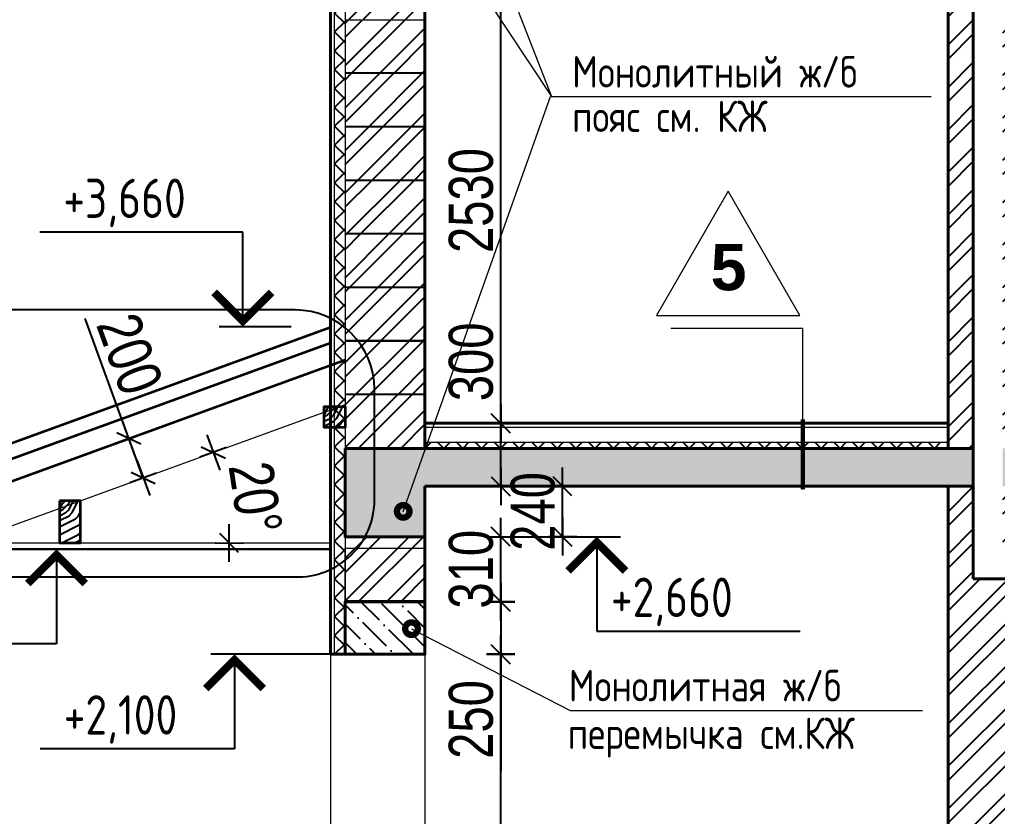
# Model space of a CAD drawing. Extents: x -12289450 to -10763036, y -7834513 to -6150123.
# Drawn here: x -11228161 to -11223507, y -7706393 to -7702598 of the extents above; entities that cross this region are included whole.
import ezdxf

# ---------------------------------------------------------------- set-up
doc = ezdxf.new("R2010")
doc.units = 0
doc.header["$LTSCALE"] = 25
doc.header["$PDMODE"] = 35
doc.layers.get('DefPoints').update_dxf_attribs({"color": 10, "lineweight": 30})
for name, color, linetype in [('005-РАЗМЕРЫ', 252, 'Continuous'), ('008-ШТРИХОВКА', 252, 'Continuous'), ('Крыши', 7, 'Continuous'), ('Примечания', 7, 'Continuous')]:
    doc.layers.add(name, color=color, linetype=linetype)
for name, color, linetype, lineweight in [('0_Ном_пера__41', 7, 'Continuous', 9), ('___АР Полы_Ном_пера__1', 7, 'Continuous', 5), ('___АР Полы_Ном_пера__41', 7, 'Continuous', 9), ('A-TEXT', 7, 'Continuous', 15), ('RAZMER', 7, 'Continuous', 9), ('text', 1, 'Continuous', 15), ('Перегор', 4, 'Continuous', 20), ('СТЕНЫ', 5, 'Continuous', 40), ('тонк', 7, 'Continuous', 20)]:
    doc.layers.add(name, color=color, linetype=linetype, lineweight=lineweight)
doc.styles.add('GOST 2.304', font='cs_gost2304.shx')
doc.styles.add('SIMP701', font='simplex701.shx')
doc.styles.add('TXT0', font='txt', dxfattribs={"width": 0.8})
doc.styles.add('СГЕНЕРИР_СТИЛЬ_1', font='arialbd.ttf')
doc.dimstyles.new('Копия(2) 3 РАЗМЕРЫ 3', dxfattribs={"dimscale": 30, "dimtxt": 6, "dimasz": 0.08, "dimexe": 0, "dimexo": 0, "dimgap": 1, "dimtad": 1, "dimdec": 0, "dimzin": 0, "dimdsep": 46, "dimtxsty": 'TXT0', "dimblk1": 'A8MITTA', "dimblk2": 'A8MITTA', "dimsah": 1, "dimcen": 0.3, "dimse1": 1, "dimse2": 1, "dimadec": 0, "dimazin": 0, "dimtp": 6, "dimtm": 6, "dimtfac": 1, "dimtdec": 0, "dimtofl": 0, "dimtmove": 0, "dimatfit": 3, "dimldrblk": 'A8MITTA', "dimfxl": 0, "dimtolj": 1, "dimtzin": 0, "dimarcsym": 0})
doc.dimstyles.new('Копия(5) РАЗМЕРЫ', dxfattribs={"dimscale": 30, "dimtxt": 7, "dimasz": 0.15, "dimexe": 0, "dimexo": 0, "dimgap": 1.2, "dimtad": 1, "dimdec": 0, "dimzin": 0, "dimdsep": 46, "dimtxsty": 'TXT0', "dimblk1": 'A8MITTA', "dimblk2": 'A8MITTA', "dimsah": 1, "dimcen": 2, "dimse1": 1, "dimse2": 1, "dimadec": 0, "dimazin": 0, "dimtp": 6, "dimtm": 6, "dimtfac": 1, "dimtdec": 0, "dimtofl": 0, "dimtmove": 0, "dimatfit": 3, "dimldrblk": 'A8MITTA', "dimfxl": 0, "dimtolj": 1, "dimtzin": 0, "dimarcsym": 0})

# ---------------------------------------------------------------- blocks, each defined once
blk = doc.blocks.new('A8MITTA', base_point=(3180, 3140))
for p, q in [((3180, 3155), (3180, 3125)), ((3170, 3130), (3190, 3150)), ((3160, 3140), (3200, 3140))]:
    blk.add_line(p, q)
blk = doc.blocks.new('*D84')
at = {"layer": '005-РАЗМЕРЫ', "color": 0, "lineweight": -2, "ltscale": 4, "transparency": 16777216}
blk.add_line((-11225870.9, -7707716.2), (-11225870.9, -7705625.2), dxfattribs=at)
at = {"layer": 'DefPoints', "color": 0, "ltscale": 4, "transparency": 16777216}
for p in [(-11226231.8, -7705620.7), (-11225870.9, -7705620.7), (-11225970, -7707720.7)]:
    blk.add_point(p, dxfattribs=at)
at = {"layer": '005-РАЗМЕРЫ', "color": 0, "lineweight": -2, "ltscale": 4, "transparency": 16777216, "xscale": 4.5, "yscale": 4.5, "zscale": 4.5}
for p, rotation in [((-11225870.9, -7705620.7), 90), ((-11225870.9, -7707720.7), 270)]:
    blk.add_blockref('A8MITTA', p, dxfattribs=dict(at, rotation=rotation))
at = {"layer": '005-РАЗМЕРЫ', "color": 0, "lineweight": 25, "ltscale": 4, "transparency": 16777216, "insert": (-11226011.9, -7706934.9), "char_height": 210, "attachment_point": 5, "rotation": 90, "style": 'TXT0'}
blk.add_mtext('\\A1;2100', dxfattribs=at)
blk = doc.blocks.new('*D85')
at = {"layer": '005-РАЗМЕРЫ', "color": 0, "lineweight": -2, "ltscale": 4, "transparency": 16777216}
for p, q in [((-11225870.9, -7704520.7), (-11225870.9, -7703996.2)), ((-11225870.9, -7704816), (-11225870.9, -7704525.2))]:
    blk.add_line(p, q, dxfattribs=at)
at = {"layer": 'DefPoints', "color": 0, "ltscale": 4, "transparency": 16777216}
for p in [(-11225870.9, -7704520.7), (-11225771.6, -7704520.7), (-11225771.6, -7704820.5)]:
    blk.add_point(p, dxfattribs=at)
at = {"layer": '005-РАЗМЕРЫ', "color": 0, "lineweight": -2, "ltscale": 4, "transparency": 16777216, "xscale": 4.5, "yscale": 4.5, "zscale": 4.5}
for p, rotation in [((-11225870.9, -7704520.7), 90), ((-11225870.9, -7704820.5), 270)]:
    blk.add_blockref('A8MITTA', p, dxfattribs=dict(at, rotation=rotation))
at = {"layer": '005-РАЗМЕРЫ', "color": 0, "lineweight": 25, "ltscale": 4, "transparency": 16777216, "insert": (-11226011.9, -7704228.2), "char_height": 210, "attachment_point": 5, "rotation": 90, "style": 'TXT0'}
blk.add_mtext('\\A1;300', dxfattribs=at)
blk = doc.blocks.new('*D86')
at = {"layer": '005-РАЗМЕРЫ', "color": 0, "lineweight": -2, "ltscale": 4, "transparency": 16777216}
blk.add_line((-11225870.9, -7704516.2), (-11225870.9, -7701995.2), dxfattribs=at)
at = {"layer": 'DefPoints', "color": 0, "ltscale": 4, "transparency": 16777216}
for p in [(-11226231.8, -7701990.7), (-11225870.9, -7701990.7), (-11225769, -7704520.7)]:
    blk.add_point(p, dxfattribs=at)
at = {"layer": '005-РАЗМЕРЫ', "color": 0, "lineweight": -2, "ltscale": 4, "transparency": 16777216, "xscale": 4.5, "yscale": 4.5, "zscale": 4.5}
for p, rotation in [((-11225870.9, -7701990.7), 90), ((-11225870.9, -7704520.7), 270)]:
    blk.add_blockref('A8MITTA', p, dxfattribs=dict(at, rotation=rotation))
at = {"layer": '005-РАЗМЕРЫ', "color": 0, "lineweight": 25, "ltscale": 4, "transparency": 16777216, "insert": (-11226011.9, -7703460), "char_height": 210, "attachment_point": 5, "rotation": 90, "style": 'TXT0'}
blk.add_mtext('\\A1;2530', dxfattribs=at)
blk = doc.blocks.new('*D88')
at = {"layer": '005-РАЗМЕРЫ', "color": 0, "lineweight": -2, "ltscale": 4, "transparency": 16777216}
for p, q in [((-11225870.9, -7705375.2), (-11225870.9, -7705616.2)), ((-11225870.9, -7705620.7), (-11225870.9, -7706177.2))]:
    blk.add_line(p, q, dxfattribs=at)
at = {"layer": 'DefPoints', "color": 0, "ltscale": 4, "transparency": 16777216}
for p in [(-11226231.8, -7705370.7), (-11225870.9, -7705370.7), (-11226231.8, -7705620.7)]:
    blk.add_point(p, dxfattribs=at)
at = {"layer": '005-РАЗМЕРЫ', "color": 0, "lineweight": -2, "ltscale": 4, "transparency": 16777216, "xscale": 4.5, "yscale": 4.5, "zscale": 4.5}
for p, rotation in [((-11225870.9, -7705370.7), 90), ((-11225870.9, -7705620.7), 270)]:
    blk.add_blockref('A8MITTA', p, dxfattribs=dict(at, rotation=rotation))
at = {"layer": '005-РАЗМЕРЫ', "color": 0, "lineweight": 25, "ltscale": 4, "transparency": 16777216, "insert": (-11226011.9, -7705931.2), "char_height": 210, "attachment_point": 5, "rotation": 90, "style": 'TXT0'}
blk.add_mtext('\\A1;250', dxfattribs=at)
blk = doc.blocks.new('*D89')
at = {"layer": '005-РАЗМЕРЫ', "color": 0, "lineweight": -2, "ltscale": 4, "transparency": 16777216}
blk.add_line((-11225870.9, -7705366.2), (-11225870.9, -7705065.2), dxfattribs=at)
at = {"layer": 'DefPoints', "color": 0, "ltscale": 4, "transparency": 16777216}
for p in [(-11226318.1, -7705060.7), (-11225870.9, -7705060.7), (-11226378, -7705370.7)]:
    blk.add_point(p, dxfattribs=at)
at = {"layer": '005-РАЗМЕРЫ', "color": 0, "lineweight": -2, "ltscale": 4, "transparency": 16777216, "xscale": 4.5, "yscale": 4.5, "zscale": 4.5}
for p, rotation in [((-11225870.9, -7705060.7), 90), ((-11225870.9, -7705370.7), 270)]:
    blk.add_blockref('A8MITTA', p, dxfattribs=dict(at, rotation=rotation))
at = {"layer": '005-РАЗМЕРЫ', "color": 0, "lineweight": 25, "ltscale": 4, "transparency": 16777216, "insert": (-11226011.9, -7705215.7), "char_height": 210, "attachment_point": 5, "rotation": 90, "style": 'TXT0'}
blk.add_mtext('\\A1;310', dxfattribs=at)
blk = doc.blocks.new('*D93')
at = {"layer": '005-РАЗМЕРЫ', "color": 0, "lineweight": -2, "ltscale": 4, "transparency": 16777216}
blk.add_line((-11228474.4, -7707718.3), (-11228474.4, -7705123.1), dxfattribs=at)
at = {"layer": 'DefPoints', "color": 0, "ltscale": 4, "transparency": 16777216}
for p in [(-11228474.4, -7705120.7), (-11226845.1, -7705120.7), (-11225508.8, -7707720.7)]:
    blk.add_point(p, dxfattribs=at)
at = {"layer": '005-РАЗМЕРЫ', "color": 0, "lineweight": -2, "ltscale": 4, "transparency": 16777216, "xscale": 2.4, "yscale": 2.4, "zscale": 2.4}
for p, rotation in [((-11228474.4, -7705120.7), 90), ((-11228474.4, -7707720.7), 270)]:
    blk.add_blockref('A8MITTA', p, dxfattribs=dict(at, rotation=rotation))
at = {"layer": '005-РАЗМЕРЫ', "color": 0, "lineweight": 25, "ltscale": 4, "transparency": 16777216, "insert": (-11228594.4, -7706306.6), "char_height": 180, "attachment_point": 5, "rotation": 90, "style": 'TXT0'}
blk.add_mtext('\\A1;2600', dxfattribs=at)
blk = doc.blocks.new('*D281')
at = {"layer": '005-РАЗМЕРЫ', "color": 0, "lineweight": -2, "ltscale": 4, "transparency": 16777216}
for start, end in [(20.2045, 20.409), (359.591, 359.7955)]:
    blk.add_arc((-11228424.2, -7705090.7), 1260.7, start, end, dxfattribs=at)
at = {"layer": 'DefPoints', "color": 0, "ltscale": 4, "transparency": 16777216}
for p in [(-11226611.8, -7704431), (-11227197.6, -7704800), (-11228601.8, -7705090.7), (-11228424.2, -7705090.7), (-11226681.8, -7705090.7)]:
    blk.add_point(p, dxfattribs=at)
at = {"layer": '005-РАЗМЕРЫ', "color": 0, "lineweight": -2, "ltscale": 4, "transparency": 16777216, "xscale": 4.5, "yscale": 4.5, "zscale": 4.5}
for p, rotation in [((-11227239.6, -7704659.5), 290.1022591170397), ((-11227163.6, -7705090.7), 89.89774090973971)]:
    blk.add_blockref('A8MITTA', p, dxfattribs=dict(at, rotation=rotation))
at = {"layer": '005-РАЗМЕРЫ', "color": 0, "lineweight": 25, "ltscale": 4, "transparency": 16777216, "insert": (-11227039.1, -7704876), "char_height": 210, "attachment_point": 5, "rotation": 278.8112, "style": 'TXT0'}
blk.add_mtext('\\A1;20°', dxfattribs=at)
blk = doc.blocks.new('*D735')
at = {"layer": '005-РАЗМЕРЫ', "color": 0, "lineweight": -2, "ltscale": 4, "transparency": 16777216}
for p, q in [((-11227641.2, -7704592.9), (-11227849.2, -7704021.4)), ((-11227574.4, -7704776.6), (-11227639.7, -7704597.1))]:
    blk.add_line(p, q, dxfattribs=at)
at = {"layer": 'DefPoints', "color": 0, "ltscale": 4, "transparency": 16777216}
for p in [(-11227717.4, -7704620.6), (-11227572.8, -7704780.8), (-11227649, -7704808.5)]:
    blk.add_point(p, dxfattribs=at)
at = {"layer": '005-РАЗМЕРЫ', "color": 0, "lineweight": -2, "ltscale": 4, "transparency": 16777216, "xscale": 4.5, "yscale": 4.5, "zscale": 4.5}
for p, rotation in [((-11227641.2, -7704592.9), 110.0000000000744), ((-11227572.8, -7704780.8), 290.0000000000744)]:
    blk.add_blockref('A8MITTA', p, dxfattribs=dict(at, rotation=rotation))
at = {"layer": '005-РАЗМЕРЫ', "color": 0, "lineweight": 25, "ltscale": 4, "transparency": 16777216, "insert": (-11227637.4, -7704191.2), "char_height": 210, "attachment_point": 5, "rotation": 290, "style": 'TXT0'}
blk.add_mtext('\\A1;200', dxfattribs=at)
blk = doc.blocks.new('*D1573')
at = {"layer": '005-РАЗМЕРЫ', "color": 0, "lineweight": -2, "ltscale": 4, "transparency": 16777216}
blk.add_line((-11225576.9, -7705056.2), (-11225576.9, -7704825), dxfattribs=at)
at = {"layer": 'DefPoints', "color": 0, "ltscale": 4, "transparency": 16777216}
for p in [(-11225771.6, -7704820.5), (-11225576.9, -7704820.5), (-11225803.4, -7705060.7)]:
    blk.add_point(p, dxfattribs=at)
at = {"layer": '005-РАЗМЕРЫ', "color": 0, "lineweight": -2, "ltscale": 4, "transparency": 16777216, "xscale": 4.5, "yscale": 4.5, "zscale": 4.5}
for p, rotation in [((-11225576.9, -7704820.5), 90), ((-11225576.9, -7705060.7), 270)]:
    blk.add_blockref('A8MITTA', p, dxfattribs=dict(at, rotation=rotation))
at = {"layer": '005-РАЗМЕРЫ', "color": 0, "lineweight": 25, "ltscale": 4, "transparency": 16777216, "insert": (-11225717.9, -7704940.6), "char_height": 210, "attachment_point": 5, "rotation": 90, "style": 'TXT0'}
blk.add_mtext('\\A1;240', dxfattribs=at)

msp = doc.modelspace()

# ---------------------------------------------------------------- hatches: boundary and pattern name
at = {"layer": '008-ШТРИХОВКА', "lineweight": 25, "ltscale": 4}
h = msp.add_hatch(dxfattribs=at)
h.set_pattern_fill('ANSI32', color=256, scale=15, style=0)
h.set_pattern_definition([(45, (-11223841.81, -7707870.72), (-101.0279, 101.0279), []), (45, (-11223774.46, -7707870.72), (-101.0279, 101.0279), [])])
h.paths.add_polyline_path([(-11223481.8, -7704640.7), (-11223361.8, -7704640.7), (-11223361.8, -7698480.7), (-11223261.8, -7698480.7), (-11223261.8, -7698390.7), (-11223481.8, -7698390.7)])
h.paths.add_polyline_path([(-11223361.8, -7704820.5), (-11223481.8, -7704820.5), (-11223481.8, -7705120.7), (-11223361.8, -7705120.7)])
h.paths.add_polyline_path([(-11223741.8, -7704640.7), (-11223621.8, -7704640.7), (-11223621.8, -7698390.7), (-11223841.8, -7698390.7), (-11223841.8, -7698480.7), (-11223741.8, -7698480.7)])
h.paths.add_polyline_path([(-11223621.8, -7704820.5), (-11223741.8, -7704820.5), (-11223741.8, -7707870.7), (-11223361.8, -7707870.7), (-11223361.8, -7705260.7), (-11223621.8, -7705260.7)])
at = {"layer": '008-ШТРИХОВКА', "ltscale": 4}
h = msp.add_hatch(dxfattribs=at)
h.set_pattern_fill('ANSI37', color=256, scale=20, style=0)
h.set_pattern_definition([(45, (-11226661.81, -7705620.72), (-44.9013, 44.9013), []), (135, (-11226661.81, -7705620.72), (-44.9013, -44.9013), [])])
h.paths.add_polyline_path([(-11226611.8, -7701990.7), (-11226611.8, -7701990.7), (-11226611.8, -7701715.7), (-11226611.8, -7701715.7), (-11226611.8, -7701520.7), (-11226611.8, -7701520.7), (-11226611.8, -7701345.7), (-11226661.8, -7701374.5), (-11226661.8, -7701990.7), (-11226661.8, -7701990.7), (-11226661.8, -7705620.7), (-11226611.8, -7705620.7), (-11226611.9, -7705365.7), (-11226611.8, -7705365.7), (-11226611.8, -7705115.7), (-11226611.8, -7705060.7), (-11226611.8, -7705060.7), (-11226611.8, -7705060.7), (-11226611.8, -7705060.7), (-11226611.8, -7704635.7), (-11226611.8, -7704635.7)])
at = {"layer": '008-ШТРИХОВКА', "lineweight": 25, "ltscale": 4}
h = msp.add_hatch(dxfattribs=at)
h.set_pattern_fill('ANSI32', color=256, scale=15, style=0)
h.set_pattern_definition([(45, (-11226611.81, -7704635.73), (-101.028, 101.028), []), (45, (-11226544.46, -7704635.73), (-101.028, 101.028), [])])
h.paths.add_polyline_path([(-11226521.8, -7701315.7), (-11226559.9, -7701315.7), (-11226611.8, -7701345.7), (-11226611.8, -7701520.7), (-11226521.8, -7701520.7)])
h.paths.add_polyline_path([(-11226431.8, -7701520.7), (-11226611.8, -7701520.7), (-11226611.8, -7701715.7), (-11226431.8, -7701715.7)])
h.paths.add_polyline_path([(-11226231.8, -7701520.7), (-11226431.8, -7701520.7), (-11226431.8, -7701715.7), (-11226231.8, -7701715.7)])
h.paths.add_polyline_path([(-11226231.8, -7701990.7), (-11226611.8, -7701990.7), (-11226611.8, -7702090.7), (-11226231.8, -7702090.7)])
h.paths.add_polyline_path([(-11226231.8, -7702090.7), (-11226611.8, -7702090.7), (-11226611.8, -7702340.7), (-11226231.8, -7702340.7)])
h.paths.add_polyline_path([(-11226231.8, -7702345.7), (-11226611.8, -7702345.7), (-11226611.8, -7702595.7), (-11226231.8, -7702595.7)])
h.paths.add_polyline_path([(-11226231.8, -7702600.7), (-11226611.8, -7702600.7), (-11226611.8, -7702850.7), (-11226231.8, -7702850.7)])
h.paths.add_polyline_path([(-11226231.8, -7702855.7), (-11226611.8, -7702855.7), (-11226611.8, -7703105.7), (-11226231.8, -7703105.7)])
h.paths.add_polyline_path([(-11226231.8, -7703110.7), (-11226611.8, -7703110.7), (-11226611.8, -7703360.7), (-11226231.8, -7703360.7)])
h.paths.add_polyline_path([(-11226231.8, -7703365.7), (-11226611.8, -7703365.7), (-11226611.8, -7703615.7), (-11226231.8, -7703615.7)])
h.paths.add_polyline_path([(-11226231.8, -7703620.7), (-11226611.8, -7703620.7), (-11226611.8, -7703870.7), (-11226231.8, -7703870.7)])
h.paths.add_polyline_path([(-11226231.8, -7703875.7), (-11226611.8, -7703875.7), (-11226611.8, -7704125.7), (-11226231.8, -7704125.7)])
h.paths.add_polyline_path([(-11226231.8, -7704130.7), (-11226611.8, -7704130.7), (-11226611.8, -7704380.7), (-11226231.8, -7704380.7)])
h.paths.add_polyline_path([(-11226231.8, -7704385.7), (-11226611.8, -7704385.7), (-11226611.8, -7704635.7), (-11226231.8, -7704635.7)])
at = {"layer": '008-ШТРИХОВКА'}
h = msp.add_hatch(dxfattribs=at)
h.set_pattern_fill('WOODFACE', color=251, scale=300, style=0, pattern_type=2)
h.set_pattern_definition([(0, (447444.3, -597225.98), (300, 300), [15, -285]), (90, (447564.3, -597120.98), (-300, 300), [30, -270]), (45, (447504.3, -597150.98), (3e-14, 300), [21.21, -63.63, 21.21, -42.42, 148.5, -127.2940687]), (45, (447429.3, -597240.98), (3e-14, 300), [21.213, -42.426, 21.213, -339.4120686]), (45, (447534.3, -597210.98), (3e-14, 300), [21.213, -403.0510686]), (45, (447564.3, -597225.98), (3e-14, 300), [21.213, -403.0510686]), (45, (447519.3, -597195.98), (3e-14, 300), [21.213, -403.0510686]), (45, (447504.3, -597180.98), (3e-14, 300), [42.426, -381.8380686]), (45, (447579.3, -596955.98), (3e-14, 300), [42.426, -381.8380686]), (45, (447474.3, -597165.98), (3e-14, 300), [84.852, -339.4120686]), (45, (447459.3, -597150.98), (3e-14, 300), [84.852, -339.4120686]), (45, (447654.3, -597060.98), (3e-14, 300), [84.852, -339.4120686]), (45, (447444.3, -597120.98), (3e-14, 300), [63.6396, -360.6244686]), (45, (447384.3, -597075.98), (3e-14, 300), [63.6396, -360.6244686]), (45, (447414.3, -597105.98), (3e-14, 300), [63.6396, -360.6244686]), (45, (447609.3, -597015.98), (3e-14, 300), [106.06602, -318.1980486]), (45, (447579.3, -597000.98), (3e-14, 300), [106.06602, -318.1980486]), (45, (447609.3, -597075.98), (3e-14, 300), [148.492424, -275.7716445]), (26.5650512, (447474.29, -597195.98), (300, 1e-07), [33.541017, -637.279374]), (26.5650512, (447534.29, -597105.98), (300, 1e-07), [33.541017, -637.279374]), (26.5650512, (447519.29, -597135.98), (300, 1e-07), [33.541017, -637.279374]), (26.5650512, (447459.29, -597225.98), (300, 1e-07), [67.08204, -603.738353]), (26.5650512, (447519.29, -597090.98), (300, 1e-07), [100.623059, -570.197334]), (26.5650512, (447489.29, -597075.98), (300, 1e-07), [134.1640785, -536.6563146]), (26.5650512, (447459.29, -597060.98), (300, 1e-07), [134.1640785, -536.6563146]), (26.5650512, (447414.29, -596970.98), (300, 1e-07), [134.1640785, -536.6563146]), (26.5650512, (447414.29, -597000.98), (300, 1e-07), [167.7051, -503.115293]), (26.5650512, (447429.29, -597030.98), (300, 1e-07), [167.7051, -503.115293]), (63.4349488, (447534.29, -597150.98), (2e-08, 300), [33.541017, -637.279374]), (63.4349488, (447489.29, -597180.98), (2e-08, 300), [33.541017, -637.279374]), (63.4349488, (447444.29, -597225.98), (2e-08, 300), [67.08204, -603.738353]), (63.4349488, (447534.29, -597180.98), (2e-08, 300), [67.08204, -603.738353]), (63.4349488, (447414.29, -597240.98), (2e-08, 300), [100.623059, -570.197334]), (63.4349488, (447384.29, -597240.98), (2e-08, 300), [134.1640785, -536.6563146]), (63.4349488, (447654.29, -597225.98), (2e-08, 300), [134.1640785, -536.6563146]), (63.4349488, (447549.29, -597195.98), (2e-08, 300), [134.1640785, -536.6563146]), (63.4349488, (447609.29, -597225.98), (2e-08, 300), [167.7051, -503.115293]), (63.4349488, (447579.29, -597210.98), (2e-08, 300), [167.7051, -503.115293])])
h.paths.add_polyline_path([(-11226611.8, -7704540.7), (-11226611.8, -7704440.7), (-11226711.8, -7704440.7), (-11226711.8, -7704540.7)])
at = {"layer": '008-ШТРИХОВКА', "ltscale": 4}
h = msp.add_hatch(dxfattribs=at)
h.set_pattern_fill('ANSI37', color=256, scale=20, style=0)
h.set_pattern_definition([(45, (-11226231.81, -7704640.733), (-44.9013, 44.9013), []), (135, (-11226231.81, -7704640.733), (-44.9013, -44.9013), [])])
h.paths.add_polyline_path([(-11223741.8, -7704610.7), (-11226231.8, -7704610.7), (-11226231.8, -7704640.7), (-11223741.8, -7704640.7)])
h = msp.add_hatch(dxfattribs=at)
h.set_pattern_fill('ANSI36', color=256, scale=20, angle=90, style=0)
h.set_pattern_definition([(135, (-11226611.81, -7705203.106), (-123.47852, 33.67596), [158.75, -31.75, 0, -31.75])])
h.paths.add_polyline_path([(-11226231.8, -7704820.5), (-11223621.8, -7704820.5), (-11223621.8, -7704640.7), (-11226611.8, -7704640.7), (-11226611.8, -7705060.7), (-11226231.8, -7705060.7), (-11226231.8, -7705060.7)])
h.paths.add_polyline_path([(-11216551.8, -7704635.7), (-11216931.8, -7704635.7), (-11219825.8, -7704640.7), (-11216931.8, -7704640.7), (-11216931.8, -7704640.7), (-11220941.8, -7704640.7), (-11220941.8, -7704640.7), (-11216931.8, -7704640.7), (-11216931.8, -7704640.7), (-11219825.8, -7704640.7), (-11223481.8, -7704640.7), (-11223481.8, -7704820.5), (-11221321.8, -7704820.5), (-11221321.8, -7705060.7), (-11220941.8, -7705060.7), (-11220941.8, -7704820.5), (-11216931.8, -7704820.5), (-11216931.8, -7705060.7), (-11216601.8, -7705060.7), (-11216601.8, -7705060.7), (-11216551.8, -7705060.7)])
h.paths.add_polyline_path([(-11217116.8, -7704820.5), (-11217116.8, -7704678.1), (-11217431.8, -7704678.1), (-11217431.8, -7704820.5)], flags=17)
h.paths.add_polyline_path([(-11221408.1, -7704820.5), (-11221408.1, -7704640.7), (-11221723.1, -7704640.7), (-11221723.1, -7704820.5)], flags=16)
at = {"layer": '008-ШТРИХОВКА'}
h = msp.add_hatch(dxfattribs=at)
h.set_pattern_fill('WOODFACE', color=251, scale=300, style=0, pattern_type=2)
h.set_pattern_definition([(0, (446184.3, -597675.98), (300, 300), [15, -285]), (90, (446304.3, -597570.98), (-300, 300), [30, -270]), (45, (446244.3, -597600.98), (3e-14, 300), [21.21, -63.63, 21.21, -42.42, 148.5, -127.2940687]), (45, (446169.3, -597690.98), (3e-14, 300), [21.213, -42.426, 21.213, -339.4120686]), (45, (446274.3, -597660.98), (3e-14, 300), [21.213, -403.0510686]), (45, (446304.3, -597675.98), (3e-14, 300), [21.213, -403.0510686]), (45, (446259.3, -597645.98), (3e-14, 300), [21.213, -403.0510686]), (45, (446244.3, -597630.98), (3e-14, 300), [42.426, -381.8380686]), (45, (446319.3, -597405.98), (3e-14, 300), [42.426, -381.8380686]), (45, (446214.3, -597615.98), (3e-14, 300), [84.852, -339.4120686]), (45, (446199.3, -597600.98), (3e-14, 300), [84.852, -339.4120686]), (45, (446394.3, -597510.98), (3e-14, 300), [84.852, -339.4120686]), (45, (446184.3, -597570.98), (3e-14, 300), [63.6396, -360.6244686]), (45, (446124.3, -597525.98), (3e-14, 300), [63.6396, -360.6244686]), (45, (446154.3, -597555.98), (3e-14, 300), [63.6396, -360.6244686]), (45, (446349.3, -597465.98), (3e-14, 300), [106.06602, -318.1980486]), (45, (446319.3, -597450.98), (3e-14, 300), [106.06602, -318.1980486]), (45, (446349.3, -597525.98), (3e-14, 300), [148.492424, -275.7716445]), (26.5650512, (446214.29, -597645.98), (300, 1e-07), [33.541017, -637.279374]), (26.5650512, (446274.29, -597555.98), (300, 1e-07), [33.541017, -637.279374]), (26.5650512, (446259.29, -597585.98), (300, 1e-07), [33.541017, -637.279374]), (26.5650512, (446199.29, -597675.98), (300, 1e-07), [67.08204, -603.738353]), (26.5650512, (446259.29, -597540.98), (300, 1e-07), [100.623059, -570.197334]), (26.5650512, (446229.29, -597525.98), (300, 1e-07), [134.1640785, -536.6563146]), (26.5650512, (446199.29, -597510.98), (300, 1e-07), [134.1640785, -536.6563146]), (26.5650512, (446154.29, -597420.98), (300, 1e-07), [134.1640785, -536.6563146]), (26.5650512, (446154.29, -597450.98), (300, 1e-07), [167.7051, -503.115293]), (26.5650512, (446169.29, -597480.98), (300, 1e-07), [167.7051, -503.115293]), (63.4349488, (446274.29, -597600.98), (2e-08, 300), [33.541017, -637.279374]), (63.4349488, (446229.29, -597630.98), (2e-08, 300), [33.541017, -637.279374]), (63.4349488, (446184.29, -597675.98), (2e-08, 300), [67.08204, -603.738353]), (63.4349488, (446274.29, -597630.98), (2e-08, 300), [67.08204, -603.738353]), (63.4349488, (446154.29, -597690.98), (2e-08, 300), [100.623059, -570.197334]), (63.4349488, (446124.29, -597690.98), (2e-08, 300), [134.1640785, -536.6563146]), (63.4349488, (446394.29, -597675.98), (2e-08, 300), [134.1640785, -536.6563146]), (63.4349488, (446289.29, -597645.98), (2e-08, 300), [134.1640785, -536.6563146]), (63.4349488, (446349.29, -597675.98), (2e-08, 300), [167.7051, -503.115293]), (63.4349488, (446319.29, -597660.98), (2e-08, 300), [167.7051, -503.115293])])
h.paths.add_polyline_path([(-11227871.8, -7705090.7), (-11227871.8, -7704890.7), (-11227971.8, -7704890.7), (-11227971.8, -7705090.7)])
at = {"layer": '008-ШТРИХОВКА', "lineweight": 25, "ltscale": 4}
h = msp.add_hatch(dxfattribs=at)
h.set_pattern_fill('ANSI32', color=256, scale=15, style=0)
h.set_pattern_definition([(45, (-11226611.81, -7705365.72), (-101.028, 101.028), []), (45, (-11226544.46, -7705365.72), (-101.03, 101.03), [])])
h.paths.add_polyline_path([(-11226611.8, -7705060.7), (-11226611.8, -7705115.7), (-11226231.8, -7705115.7), (-11226231.8, -7705060.7)])
h.paths.add_polyline_path([(-11226611.8, -7705115.7), (-11226611.8, -7705365.7), (-11226231.8, -7705365.7), (-11226231.8, -7705115.7)])
at = {"layer": '008-ШТРИХОВКА', "ltscale": 4}
h = msp.add_hatch(dxfattribs=at)
h.set_pattern_fill('ANSI36', color=256, scale=20, angle=90, style=0)
h.set_pattern_definition([(135, (-11648206.35, -7017706.09), (-123.4785217, 33.6759605), [158.75, -31.75, 0, -31.75])])
h.paths.add_polyline_path([(-11226231.8, -7705620.7), (-11226231.8, -7705370.7), (-11226381.9, -7705370.7), (-11226561.9, -7705370.7), (-11226611.9, -7705370.7), (-11226611.8, -7705620.7)])

# ---------------------------------------------------------------- linework, layer by layer
at = {"lineweight": 25, "ltscale": 20, "const_width": 60}
for points in [[(-11226320.2, -7704940.3, -1), (-11226350.2, -7704940.3, -1)], [(-11226280.7, -7705498.9, -1), (-11226310.7, -7705498.9, -1)]]:
    msp.add_lwpolyline(points, format="xyb", close=True, dxfattribs=at)
at = {"layer": '0_Ном_пера__41', "linetype": 'Continuous'}
for p, q in [((-11224432.7, -7704069.7), (-11225061.4, -7704069.7)), ((-11224432.7, -7704835.3), (-11224432.7, -7704069.7))]:
    msp.add_line(p, q, dxfattribs=at)
at = {"layer": '___АР Полы_Ном_пера__41', "linetype": 'Continuous'}
for p, q in [((-11224788.4, -7703416.2), (-11225130, -7704008)), ((-11224446.8, -7704008), (-11224788.4, -7703416.2)), ((-11225130, -7704008), (-11224446.8, -7704008))]:
    msp.add_line(p, q, dxfattribs=at)
at = {"layer": 'A-TEXT', "color": 7, "const_width": 20}
msp.add_lwpolyline([(-11224432.7, -7704835.3), (-11224432.7, -7704501.4)], dxfattribs=at)
at = {"layer": 'RAZMER', "color": 1, "lineweight": 35, "ltscale": 4}
for points in [[(-11226611.8, -7704440.7), (-11226611.8, -7704540.7), (-11226711.8, -7704540.7), (-11226711.8, -7704440.7)], [(-11227971.8, -7704890.7), (-11227971.8, -7705090.7), (-11227871.8, -7705090.7), (-11227871.8, -7704890.7)]]:
    msp.add_lwpolyline(points, close=True, dxfattribs=at)
at = {"layer": 'Крыши', "lineweight": 30, "ltscale": 3}
msp.add_line((-11228631.8, -7705120.7), (-11226681.8, -7705120.7), dxfattribs=at)
at = {"layer": 'Крыши', "lineweight": 15, "ltscale": 3}
msp.add_line((-11228601.8, -7705090.7), (-11226681.8, -7705090.7), dxfattribs=at)
at = {"layer": 'Крыши', "lineweight": 35, "ltscale": 3}
for points in [[(-11228681.8, -7704790.7), (-11226681.8, -7704062.8)], [(-11228681.8, -7704865.2), (-11226681.8, -7704137.3)], [(-11228631.8, -7704953.4), (-11226611.8, -7704218.2)]]:
    msp.add_lwpolyline(points, dxfattribs=at)
at = {"layer": 'Крыши', "lineweight": 15, "ltscale": 3}
msp.add_lwpolyline([(-11228424.2, -7705090.7), (-11226611.8, -7704431)], dxfattribs=at)
at = {"layer": 'Перегор', "color": 6, "linetype": 'Continuous', "lineweight": 25, "ltscale": 5}
msp.add_lwpolyline([(-11226471.8, -7704885), (-11226471.8, -7704358, 0.413301), (-11226849.8, -7703981.2), (-11228702, -7703981.2, 0.414214), (-11229080, -7704359.2), (-11229080, -7704880.6, 0.361262), (-11228771.2, -7705252.2), (-11226849.8, -7705252.2, 0.422748), (-11226471.8, -7704885)], format="xyb", close=True, dxfattribs=at)
at = {"layer": 'Примечания', "linetype": 'Continuous', "lineweight": 25, "ltscale": 75}
for p, q in [((-11227098.1, -7703610.8), (-11228065.6, -7703610.8)), ((-11227098.1, -7704060.8), (-11227098.1, -7703610.8)), ((-11226867.9, -7704060.8), (-11227210.6, -7704060.8)), ((-11225852.8, -7705060.7), (-11225301.5, -7705060.7)), ((-11225414, -7705060.7), (-11225414, -7705510.7)), ((-11227538.3, -7705120.7), (-11228098, -7705120.7)), ((-11227985.5, -7705120.7), (-11227985.5, -7705570.7)), ((-11225414, -7705510.7), (-11224446.5, -7705510.7)), ((-11227985.5, -7705570.7), (-11228953, -7705570.7)), ((-11226360.1, -7705620.7), (-11227250.5, -7705620.7)), ((-11227138, -7705620.7), (-11227138, -7706070.7)), ((-11227138, -7706070.7), (-11228063.3, -7706070.7))]:
    msp.add_line(p, q, dxfattribs=at)
at = {"layer": 'Примечания', "linetype": 'Continuous', "lineweight": 25, "ltscale": 75, "const_width": 37.5}
for points in [[(-11227234.9, -7703897.5), (-11227098.1, -7704034.3), (-11226961.4, -7703897.5)], [(-11225277.2, -7705224), (-11225414, -7705087.2), (-11225550.7, -7705224)], [(-11227848.7, -7705284), (-11227985.5, -7705147.2), (-11228122.2, -7705284)], [(-11227001.2, -7705784), (-11227138, -7705647.2), (-11227274.7, -7705784)]]:
    msp.add_lwpolyline(points, dxfattribs=at)
at = {"layer": 'СТЕНЫ', "ltscale": 4}
for p, q in [((-11223621.8, -7705260.7), (-11223621.8, -7698370.7)), ((-11223361.8, -7705260.7), (-11223621.8, -7705260.7))]:
    msp.add_line(p, q, dxfattribs=at)
at = {"layer": 'СТЕНЫ', "ltscale": 3}
for p, q in [((-11223621.8, -7704640.7), (-11226611.8, -7704640.7)), ((-11226231.8, -7704820.5), (-11223621.8, -7704820.5)), ((-11226611.8, -7705060.7), (-11226231.8, -7705060.7))]:
    msp.add_line(p, q, dxfattribs=at)
at = {"layer": 'СТЕНЫ', "ltscale": 4}
for points in [[(-11223741.8, -7698480.7), (-11223741.8, -7704640.7)], [(-11223741.8, -7704520.7), (-11226231.8, -7704520.7)], [(-11223741.8, -7704820.5), (-11223741.8, -7707870.7)]]:
    msp.add_lwpolyline(points, dxfattribs=at)
at = {"layer": 'СТЕНЫ', "ltscale": 3}
for points in [[(-11226681.8, -7701386.1), (-11226681.8, -7705620.7)], [(-11226231.8, -7701990.7), (-11226231.8, -7704640.7)], [(-11226231.8, -7704820.5), (-11226231.8, -7705060.7), (-11226611.8, -7705060.7), (-11226611.8, -7704640.7)], [(-11226681.8, -7705620.7), (-11226231.8, -7705620.7), (-11226231.8, -7705060.7)]]:
    msp.add_lwpolyline(points, dxfattribs=at)
at = {"layer": 'СТЕНЫ', "lineweight": 15, "ltscale": 3}
for points in [[(-11226681.8, -7701990.7), (-11226681.8, -7707720.7)], [(-11226611.8, -7701990.7), (-11226611.8, -7705620.7), (-11226661.8, -7705620.7), (-11226661.8, -7701990.7)], [(-11226231.8, -7704820.5), (-11226231.8, -7707720.7)]]:
    msp.add_lwpolyline(points, dxfattribs=at)
at = {"layer": 'СТЕНЫ', "lineweight": 9, "ltscale": 4}
for points in [[(-11226611.8, -7702850.7), (-11226231.8, -7702850.7), (-11226231.8, -7702600.7), (-11226611.8, -7702600.7)], [(-11226611.8, -7703105.7), (-11226231.8, -7703105.7), (-11226231.8, -7702855.7), (-11226611.8, -7702855.7)], [(-11226611.8, -7703360.7), (-11226231.8, -7703360.7), (-11226231.8, -7703110.7), (-11226611.8, -7703110.7)], [(-11226611.8, -7703615.7), (-11226231.8, -7703615.7), (-11226231.8, -7703365.7), (-11226611.8, -7703365.7)], [(-11226611.8, -7703870.7), (-11226231.8, -7703870.7), (-11226231.8, -7703620.7), (-11226611.8, -7703620.7)], [(-11226611.8, -7704125.7), (-11226231.8, -7704125.7), (-11226231.8, -7703875.7), (-11226611.8, -7703875.7)], [(-11226611.8, -7704380.7), (-11226231.8, -7704380.7), (-11226231.8, -7704130.7), (-11226611.8, -7704130.7)], [(-11226611.8, -7704635.7), (-11226231.8, -7704635.7), (-11226231.8, -7704385.7), (-11226611.8, -7704385.7)], [(-11226231.8, -7705365.7), (-11226611.8, -7705365.7), (-11226611.8, -7705115.7), (-11226231.8, -7705115.7)]]:
    msp.add_lwpolyline(points, close=True, dxfattribs=at)
for points in [[(-11223741.8, -7704540.7), (-11226231.8, -7704540.7)], [(-11226231.8, -7704610.7), (-11223741.8, -7704610.7)], [(-11226231.8, -7705620.7), (-11226681.8, -7705620.7)]]:
    msp.add_lwpolyline(points, dxfattribs=at)
at = {"layer": 'СТЕНЫ', "ltscale": 4}
msp.add_lwpolyline([(-11226231.8, -7705620.7), (-11226231.8, -7705370.7), (-11226381.9, -7705370.7), (-11226381.9, -7705370.7), (-11226561.9, -7705370.7), (-11226561.9, -7705370.7), (-11226611.9, -7705370.7), (-11226611.8, -7705620.7)], close=True, dxfattribs=at)
at = {"layer": 'тонк', "lineweight": 9, "ltscale": 50}
for p, q in [((-11226231.8, -7701418.2), (-11225628.7, -7702965.1)), ((-11226353.5, -7701873), (-11225628.7, -7702965.1)), ((-11226335.2, -7704940.3), (-11225633.4, -7702965.1)), ((-11225633.4, -7702965.1), (-11223822.7, -7702965.1)), ((-11226295.7, -7705498.9), (-11225540.5, -7705887.9)), ((-11225540.5, -7705887.9), (-11223863.1, -7705887.9))]:
    msp.add_line(p, q, dxfattribs=at)

# ---------------------------------------------------------------- texts
at = {"layer": '___АР Полы_Ном_пера__1', "style": 'СГЕНЕРИР_СТИЛЬ_1'}
msp.add_text('5', height=220, dxfattribs=at).set_placement((-11224871.9, -7703887.3))
at = {"layer": 'text', "color": 7, "lineweight": 30, "style": 'SIMP701', "width": 0.8}
for s, p in [('Монолитный ж/б', (-11225531.2, -7702922.2)), ('пояс см. КЖ', (-11225531.2, -7703133.9)), ('Монолитная ж/б', (-11225547, -7705845)), ('перемычка см.КЖ', (-11225552, -7706071.7))]:
    msp.add_text(s, height=150, dxfattribs=at).set_placement(p)
at = {"layer": 'Примечания', "linetype": 'Continuous', "lineweight": 25, "ltscale": 75, "style": 'GOST 2.304'}
for s, p in [('+3,660', (-11227953.1, -7703543.3)), ('+2,660', (-11225346.5, -7705443.2)), ('+2,100', (-11227950.8, -7706003.2))]:
    msp.add_text(s, height=187.5, dxfattribs=at).set_placement(p)

# ---------------------------------------------------------------- dimensions: what is measured, and where the dimension line sits
at = {"layer": '005-РАЗМЕРЫ', "lineweight": 25, "ltscale": 4}
for base, p1, p2, angle, dimstyle, picture, middle, dimtype in [((-11225870.9, -7701990.7), (-11225769, -7704520.7), (-11226231.8, -7701990.7), 90, 'Копия(5) РАЗМЕРЫ', '*D86', (-11225870.9, -7703460), 160), ((-11227572.8, -7704780.8), (-11227717.4, -7704620.6), (-11227649, -7704808.5), 290, 'Копия(5) РАЗМЕРЫ', '*D735', (-11227769.9, -7704239.4), 161), ((-11225870.9, -7704520.7), (-11225771.6, -7704820.5), (-11225771.6, -7704520.7), 90, 'Копия(5) РАЗМЕРЫ', '*D85', (-11225870.9, -7704228.2), 160), ((-11225576.9, -7704820.5), (-11225803.4, -7705060.7), (-11225771.6, -7704820.5), 90, 'Копия(5) РАЗМЕРЫ', '*D1573', (-11225576.9, -7704940.6), 160), ((-11225870.9, -7705060.7), (-11226378, -7705370.7), (-11226318.1, -7705060.7), 90, 'Копия(5) РАЗМЕРЫ', '*D89', (-11225870.9, -7705215.7), 160), ((-11228474.4, -7705120.7), (-11225508.8, -7707720.7), (-11226845.1, -7705120.7), 90, 'Копия(2) 3 РАЗМЕРЫ 3', '*D93', (-11228474.4, -7706306.6), 160), ((-11225870.9, -7705370.7), (-11226231.8, -7705620.7), (-11226231.8, -7705370.7), 90, 'Копия(5) РАЗМЕРЫ', '*D88', (-11225870.9, -7705931.2), 160), ((-11225870.9, -7705620.7), (-11225970, -7707720.7), (-11226231.8, -7705620.7), 90, 'Копия(5) РАЗМЕРЫ', '*D84', (-11225870.9, -7706934.9), 160)]:
    dim = msp.add_linear_dim(base=base, p1=p1, p2=p2, angle=angle, dimstyle=dimstyle, dxfattribs=at)
    dim.commit()
    dim.dimension.update_dxf_attribs({"geometry": picture, "text_midpoint": middle, "dimtype": dimtype})
dim = msp.add_angular_dim_2l(base=(-11227197.6, -7704800), line1=((-11228601.8, -7705090.7), (-11226681.8, -7705090.7)), line2=((-11228424.2, -7705090.7), (-11226611.8, -7704431)), dimstyle='Копия(5) РАЗМЕРЫ', dxfattribs=at)
dim.commit()
dim.dimension.update_dxf_attribs({"geometry": '*D281', "text_midpoint": (-11227178.4, -7704897.6), "dimtype": 162})

doc.saveas('drawing.dxf')
